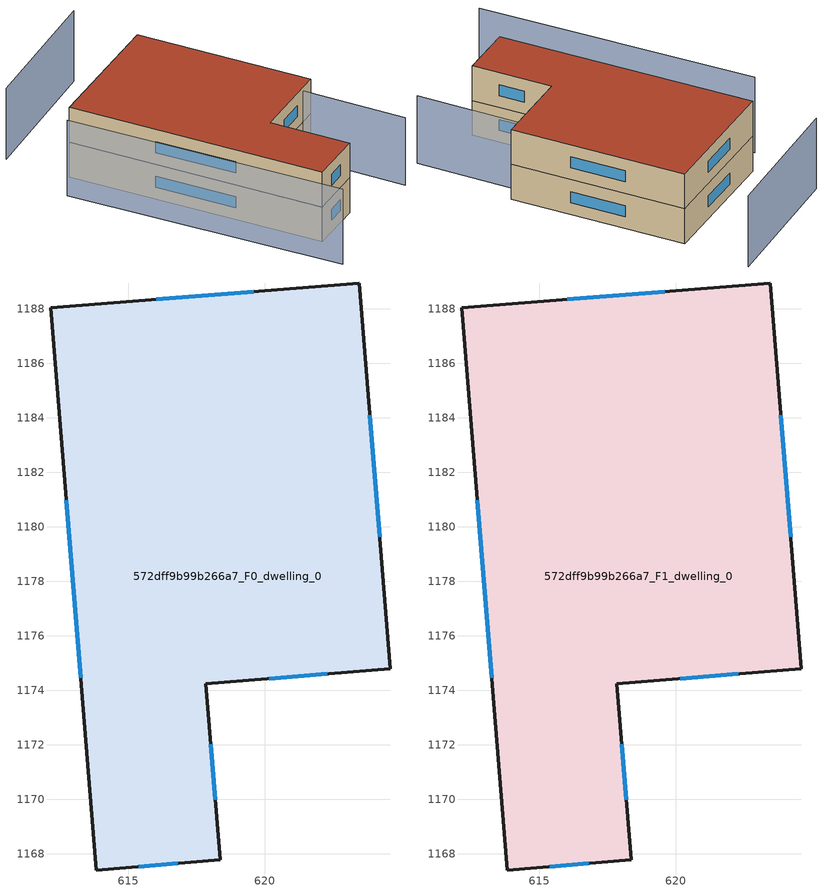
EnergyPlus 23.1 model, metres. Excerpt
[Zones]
572dff9b99b266a7_F0_dwelling_0
 floor ground (EU_floor_Construction): 623.47,1188.94 624.61,1174.79 617.85,1174.25 618.37,1167.78 613.83,1167.41 612.15,1188.03 z0
 wall outside (EU_wall_Construction): 623.47,1188.94 612.15,1188.03 613.83,1167.41 618.37,1167.78 617.85,1174.25 624.61,1174.79 623.47,1188.94 z0:3
 window (EU_Window_Construction): 619.6,1188.63 616.03,1188.34 / 624.22,1179.64 623.86,1184.1 / 620.16,1174.43 622.3,1174.61 / 618.19,1169.99 618.03,1172.03 / 615.38,1167.53 616.82,1167.65 / 612.73,1180.97 613.25,1174.47 z1.03:1.97
572dff9b99b266a7_F1_dwelling_0
 floor to 572dff9b99b266a7_F0_dwelling_0 (EU_floor_Construction): 623.47,1188.94 624.61,1174.79 617.85,1174.25 618.37,1167.78 613.82,1167.41 612.15,1188.03 z3
 wall outside (EU_wall_Construction): 623.47,1188.94 612.15,1188.03 613.83,1167.41 618.37,1167.78 617.85,1174.25 624.61,1174.79 623.47,1188.94 z3:6
 window (EU_Window_Construction): 619.6,1188.63 616.03,1188.34 / 624.22,1179.64 623.86,1184.1 / 620.16,1174.43 622.3,1174.61 / 618.19,1169.99 618.03,1172.03 / 615.38,1167.53 616.82,1167.65 / 612.73,1180.97 613.25,1174.47 z4.03:4.97
 roof outside (EU_roof_Construction): 618.37,1167.78 617.85,1174.25 624.61,1174.79 623.47,1188.94 612.15,1188.03 613.83,1167.41 z6
shading: 623.77,1166.27 622.64,1182.78 z0:5.8; 609.85,1186.83 611.86,1164.53 z0:6.5; 623.86,1194.6 611.94,1193.3 z0:6.1
[Building]
EU S2 Campaign: North Axis=0; Terrain=City; Solar Distribution=FullExterior
[Site:Location]
Cape.Town.Intl.AP: Latitude=-33.965; Longitude=18.602; Time Zone=2; Elevation=46
[SizingPeriod:WeatherFileDays]
AnnualSizingPeriod: Begin Month=1; Begin Day of Month=1; End Month=12; End Day of Month=31; Day of Week for Start Day=Monday; Use Weather File Daylight Saving Period=No; Use Weather File Rain and Snow Indicators=No
[MATERIAL]
EU_InternalMass_Material: Roughness=MediumRough; Thickness=0.1; Conductivity=1; Density=1800; Specific Heat=900; Thermal Absorptance=0.9; Solar Absorptance=0.7; Visible Absorptance=0.7
[MATERIAL:NOMASS] Roughness=MediumRough; Thermal Absorptance=0.9; Solar Absorptance=0.7; Visible Absorptance=0.7
Name | Thermal Resistance
EU_wall_NoMass | 0.493876
EU_roof_NoMass | 0.449382
EU_floor_NoMass | 1.25
[WINDOWMATERIAL:SIMPLEGLAZINGSYSTEM]
EU_Window_SimpleGlazing: UFactor=4.4; Solar Heat Gain Coefficient=0.85; Visible Transmittance=0.85
[CONSTRUCTION]
EU_wall_Construction: EU_wall_NoMass
EU_roof_Construction: EU_roof_NoMass
EU_floor_Construction: EU_floor_NoMass
EU_Window_Construction: EU_Window_SimpleGlazing
EU_InternalMass_Construction: EU_InternalMass_Material
[ZONE] Type=1; Multiplier=1; Ceiling Height=autocalculate; Floor Area=autocalculate; Part of Total Floor Area=Yes
Name | Volume
572dff9b99b266a7_F0_dwelling_0 | 572.298
572dff9b99b266a7_F1_dwelling_0 | 572.297
[INTERNALMASS] Construction=EU_InternalMass_Construction; Surface Area=190.766
Name | Zone or ZoneList
572dff9b99b266a7_F0_dwelling_0_EU_InternalMass | 572dff9b99b266a7_F0_dwelling_0
572dff9b99b266a7_F1_dwelling_0_EU_InternalMass | 572dff9b99b266a7_F1_dwelling_0
[OTHEREQUIPMENT] Fuel Type=Electricity; Design Level Calculation Method=Watts/Area; Power per Zone Floor Area=1; Fraction Latent=0; Fraction Radiant=0; Fraction Lost=0; Carbon Dioxide Generation Rate=0; EndUse Subcategory=EU_Step8_InternalGains
Name | Zone or ZoneList or Space or SpaceList | Schedule
EU_Step8_InternalGain_572dff9b99b266a7_F0_dwelling_0_f000 | 572dff9b99b266a7_F0_dwelling_0 | EU_Step8_GainSchedule_572dff9b99b266a7_F0_dwelling_0_f000
EU_Step8_InternalGain_572dff9b99b266a7_F1_dwelling_0_f000 | 572dff9b99b266a7_F1_dwelling_0 | EU_Step8_GainSchedule_572dff9b99b266a7_F1_dwelling_0_f000
[ZONEVENTILATION:DESIGNFLOWRATE] Schedule=EU_AlwaysOn; Design Flow Rate Calculation Method=AirChanges/Hour; Air Changes per Hour=0.64; Ventilation Type=Natural; Fan Pressure Rise=0; Fan Total Efficiency=1; Constant Term Coefficient=1; Temperature Term Coefficient=0; Velocity Term Coefficient=0; Velocity Squared Term Coefficient=0; Minimum Indoor Temperature=-100; Maximum Indoor Temperature=100; Delta Temperature=-100; Minimum Outdoor Temperature=-100; Maximum Outdoor Temperature=100; Maximum Wind Speed=40
Name | Zone or ZoneList or Space or SpaceList
EU_ConstantAir_572dff9b99b266a7_F0_dwelling_0 | 572dff9b99b266a7_F0_dwelling_0
EU_ConstantAir_572dff9b99b266a7_F1_dwelling_0 | 572dff9b99b266a7_F1_dwelling_0
[HVACTEMPLATE:THERMOSTAT] Constant Heating Setpoint=20; Constant Cooling Setpoint=50
EU_HeatOnly_572dff9b99b266a7_F0_dwelling_0; EU_HeatOnly_572dff9b99b266a7_F1_dwelling_0
[HVACTEMPLATE:ZONE:IDEALLOADSAIRSYSTEM] System Availability Schedule=EU_AlwaysOn; Maximum Heating Supply Air Temperature=50; Minimum Cooling Supply Air Temperature=13; Maximum Heating Supply Air Humidity Ratio=0.0156; Minimum Cooling Supply Air Humidity Ratio=0.0077; Heating Limit=NoLimit; Cooling Limit=NoLimit; Heating Availability Schedule=EU_AlwaysOn; Cooling Availability Schedule=EU_CoolingOff; Dehumidification Control Type=ConstantSensibleHeatRatio; Cooling Sensible Heat Ratio=0.7; Dehumidification Setpoint=60; Humidification Control Type=None; Humidification Setpoint=30; Outdoor Air Method=None; Outdoor Air Flow Rate per Person=0.00944; Outdoor Air Flow Rate per Zone Floor Area=0; Outdoor Air Flow Rate per Zone=0; Demand Controlled Ventilation Type=None; Outdoor Air Economizer Type=NoEconomizer; Heat Recovery Type=None; Sensible Heat Recovery Effectiveness=0.7; Latent Heat Recovery Effectiveness=0.65
Name | Template Thermostat
572dff9b99b266a7_F0_dwelling_0 | EU_HeatOnly_572dff9b99b266a7_F0_dwelling_0
572dff9b99b266a7_F1_dwelling_0 | EU_HeatOnly_572dff9b99b266a7_F1_dwelling_0
[SIZING:ZONE] Zone Cooling Design Supply Air Temperature Input Method=SupplyAirTemperature; Zone Cooling Design Supply Air Temperature=13; Zone Heating Design Supply Air Temperature Input Method=SupplyAirTemperature; Zone Heating Design Supply Air Temperature=50; Zone Cooling Design Supply Air Humidity Ratio=0.008; Zone Heating Design Supply Air Humidity Ratio=0.008; Cooling Design Air Flow Method=DesignDay; Cooling Design Air Flow Rate=0; Cooling Minimum Air Flow per Zone Floor Area=0.000762; Cooling Minimum Air Flow=0; Cooling Minimum Air Flow Fraction=0.2; Heating Design Air Flow Method=DesignDay; Heating Design Air Flow Rate=0; Heating Maximum Air Flow per Zone Floor Area=0.002032; Heating Maximum Air Flow=0.141576; Heating Maximum Air Flow Fraction=0.3; Account for Dedicated Outdoor Air System=No; Dedicated Outdoor Air System Control Strategy=NeutralSupplyAir; Dedicated Outdoor Air Low Setpoint Temperature for Design=autosize; Dedicated Outdoor Air High Setpoint Temperature for Design=autosize; Zone Load Sizing Method=Sensible Load Only No Latent Load; Zone Latent Cooling Design Supply Air Humidity Ratio Input Method=HumidityRatioDifference; Zone Cooling Design Supply Air Humidity Ratio Difference=0.005; Zone Latent Heating Design Supply Air Humidity Ratio Input Method=HumidityRatioDifference; Zone Humidification Design Supply Air Humidity Ratio Difference=0.005
572dff9b99b266a7_F0_dwelling_0; 572dff9b99b266a7_F1_dwelling_0
[SCHEDULE:CONSTANT]
Name | Hourly Value
EU_AlwaysOn | 1
EU_CoolingOff | 0
[SCHEDULE:FILE] Column Number=1; Rows to Skip at Top=0; Number of Hours of Data=8760; Column Separator=Comma; Interpolate to Timestep=No; Minutes per Item=60; Adjust Schedule for Daylight Savings=Yes
Name | File
EU_Step8_GainSchedule_572dff9b99b266a7_F0_dwelling_0_f000 | ../../schedules/572dff9b99b266a7/572dff9b99b266a7_F0_dwelling_0_f000_gain.csv
EU_Step8_GainSchedule_572dff9b99b266a7_F1_dwelling_0_f000 | ../../schedules/572dff9b99b266a7/572dff9b99b266a7_F1_dwelling_0_f000_gain.csv
